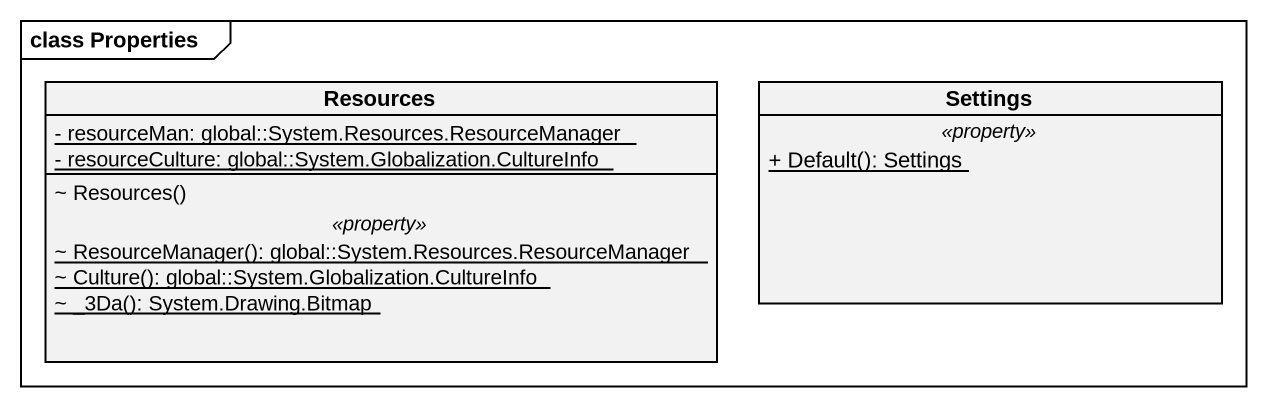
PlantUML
@startuml
mainframe class Properties
hide circle
hide empty members
skinparam classAttributeIconSize 0
class Resources {
  {static} - resourceMan: global::System.Resources.ResourceManager
  {static} - resourceCulture: global::System.Globalization.CultureInfo
  --
  ~ Resources()
  .. <<property>> ..
  {static} ~ ResourceManager(): global::System.Resources.ResourceManager
  {static} ~ Culture(): global::System.Globalization.CultureInfo
  {static} ~ _3Da(): System.Drawing.Bitmap
}
class Settings {
  .. <<property>> ..
  {static} + Default(): Settings
}
@enduml
